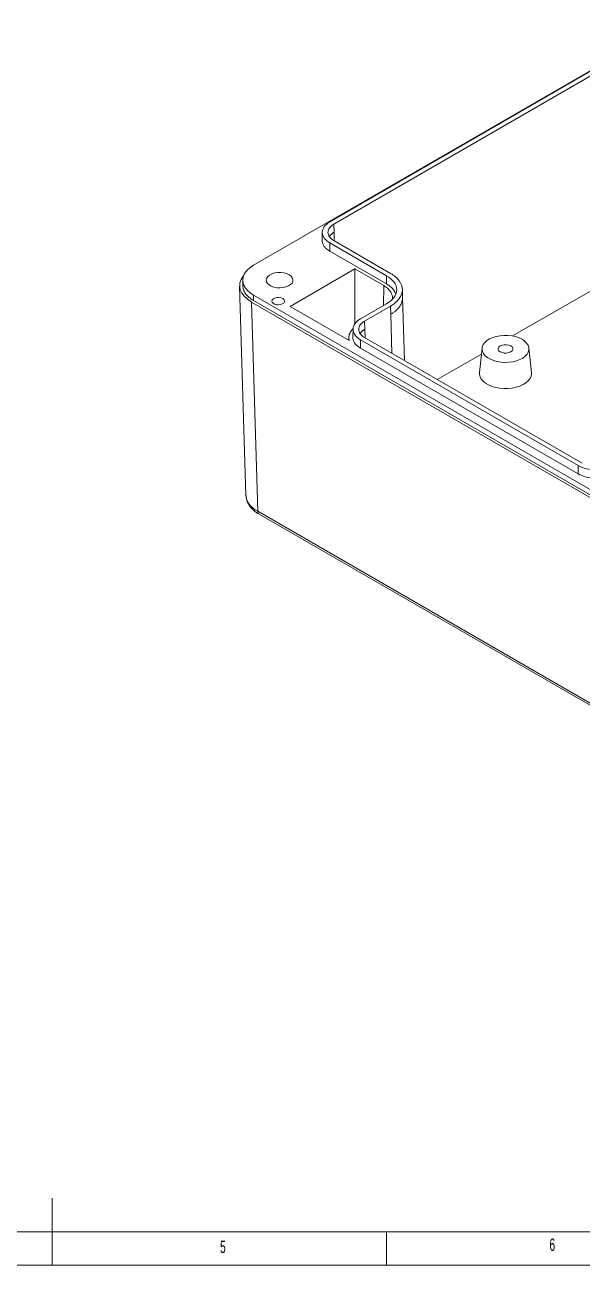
# Model space of a CAD drawing. Header units: millimetres. Extents: x 5 to 415, y 5 to 292.
# Drawn here: x 205.9 to 289.2, y 5 to 190.4 of the extents above; entities that cross this region are included whole.
import ezdxf

# ---------------------------------------------------------------- set-up
doc = ezdxf.new("R2010")
doc.units = ezdxf.units.MM
doc.layers.add('LAYER_1', color=179, linetype='Continuous', lineweight=15)
doc.styles.add('SLDTEXTSTYLE1', font='TXT', dxfattribs={"width": 0.605})

msp = doc.modelspace()

# ---------------------------------------------------------------- linework, layer by layer
at = {"color": 7, "linetype": 'Continuous', "lineweight": 15}
for p, q in [((302.336, 190.401), (240.109, 154.479)), ((293.232, 185.043), (251.512, 160.959)), ((293.832, 184.697), (252.112, 160.613)), ((252.112, 160.613), (252.13, 159.377)), ((250.378, 159.405), (250.352, 158.181)), ((251.512, 157.797), (251.494, 156.561)), ((251.512, 157.797), (259.998, 152.898)), ((252.112, 158.143), (260.598, 153.244)), ((251.494, 156.561), (259.98, 151.662)), ((255.242, 153.908), (245.554, 148.315)), ((259.556, 151.417), (255.242, 153.908)), ((255.242, 145.681), (255.242, 153.908)), ((238.498, 152.234), (238.498, 151.417)), ((259.998, 152.898), (259.98, 151.662)), ((293.85, 152.556), (278.838, 143.89)), ((238.024, 151.357), (238.97, 120.063)), ((262.373, 149.624), (262.347, 150.848)), ((239.78, 148.969), (301.982, 113.06)), ((239.78, 148.969), (240.726, 117.681)), ((240.109, 149.989), (302.336, 114.067)), ((240.109, 149.173), (240.109, 149.989)), ((240.109, 149.173), (302.336, 113.25)), ((259.998, 148.713), (256.108, 146.468)), ((260.598, 148.367), (256.708, 146.122)), ((260.598, 148.367), (260.616, 147.132)), ((262.658, 140.217), (262.372, 149.676)), ((245.554, 148.315), (254.42, 143.197)), ((254.974, 144.914), (254.948, 143.69)), ((256.708, 146.122), (256.726, 144.886)), ((254.349, 143.733), (254.344, 143.241)), ((256.108, 143.305), (256.09, 142.07)), ((256.108, 143.305), (288.636, 124.528)), ((256.708, 143.651), (289.235, 124.874)), ((256.09, 142.07), (288.617, 123.292)), ((274.167, 141.194), (267.566, 137.383)), ((274.263, 142.089), (273.871, 138.428)), ((281.656, 138.428), (281.263, 142.089)), ((288.636, 124.528), (288.617, 123.292)), ((240.726, 117.681), (301.982, 82.318)), ((240.933, 117.237), (302.189, 81.875))]:
    msp.add_line(p, q, dxfattribs=at)
at = {"color": 8, "linetype": 'Continuous', "lineweight": 15}
for p, q in [((252.13, 159.377), (252.168, 158.11)), ((259.533, 148.445), (259.556, 151.417)), ((262.366, 149.623), (262.374, 149.581)), ((260.793, 141.293), (260.616, 147.132)), ((256.726, 144.886), (256.765, 143.619))]:
    msp.add_line(p, q, dxfattribs=at)
at = {"color": 7, "linetype": 'Continuous', "lineweight": 15, "flags": 128}
for points in [[(245.413, 153.05), (245.049, 153.217), (244.628, 153.33), (244.173, 153.384), (243.709, 153.376), (243.26, 153.307), (242.852, 153.18), (242.505, 153.002), (242.238, 152.782), (242.067, 152.533), (242, 152.268), (242.04, 152.001), (242.186, 151.746), (242.43, 151.518), (242.758, 151.328), (243.153, 151.188), (243.594, 151.103), (244.057, 151.08), (244.516, 151.119), (244.948, 151.218), (245.328, 151.372), (245.637, 151.572), (245.857, 151.808), (245.978, 152.067), (245.991, 152.335), (245.897, 152.597), (245.701, 152.84), (245.413, 153.05)], [(244.458, 149.479), (244.204, 149.584), (243.904, 149.635), (243.592, 149.628), (243.3, 149.562), (243.062, 149.445), (242.902, 149.29), (242.837, 149.113), (242.876, 148.934), (243.013, 148.772), (243.235, 148.644), (243.515, 148.565), (243.826, 148.543), (244.132, 148.58), (244.401, 148.672), (244.603, 148.81), (244.716, 148.978), (244.729, 149.159), (244.64, 149.332), (244.458, 149.479)], [(280.242, 143.395), (279.788, 143.616), (279.275, 143.79), (278.718, 143.911), (278.134, 143.976), (277.54, 143.983), (276.952, 143.933), (276.387, 143.825), (275.862, 143.664), (275.391, 143.454), (274.989, 143.201), (274.666, 142.913), (274.433, 142.597), (274.295, 142.263), (274.258, 141.92), (274.321, 141.579), (274.483, 141.249), (274.739, 140.939), (275.082, 140.659), (275.503, 140.416), (275.988, 140.218), (276.525, 140.07), (277.097, 139.976), (277.689, 139.94), (278.282, 139.961), (278.861, 140.041), (279.408, 140.176), (279.907, 140.362), (280.345, 140.594), (280.709, 140.866), (280.988, 141.169), (281.174, 141.495), (281.262, 141.835), (281.25, 142.178), (281.137, 142.515), (280.927, 142.836), (280.626, 143.132), (280.242, 143.395)], [(276.985, 141.514), (277.264, 141.398), (277.591, 141.336), (277.935, 141.336), (278.262, 141.398), (278.541, 141.514), (278.743, 141.675), (278.85, 141.864), (278.85, 142.063), (278.743, 142.252), (278.541, 142.412), (278.262, 142.529), (277.935, 142.591), (277.591, 142.591), (277.264, 142.529), (276.985, 142.412), (276.783, 142.252), (276.677, 142.063), (276.677, 141.864), (276.783, 141.675), (276.985, 141.514)], [(273.871, 138.428), (273.87, 138.153), (273.958, 137.794), (274.145, 137.448), (274.426, 137.124), (274.792, 136.83), (275.236, 136.574), (275.745, 136.362), (276.307, 136.2), (276.906, 136.092), (277.528, 136.042), (278.155, 136.049), (278.772, 136.114), (279.364, 136.236), (279.913, 136.411), (280.407, 136.634), (280.833, 136.9), (281.179, 137.203), (281.437, 137.533), (281.599, 137.883), (281.662, 138.244), (281.656, 138.428)]]:
    msp.add_lwpolyline(points, dxfattribs=at)
at = {"color": 8, "linetype": 'Continuous', "lineweight": 15}
msp.add_arc((241.22, 117.641), 0.495, 175.3924, 234.64182, dxfattribs=at)
at = {"color": 7, "linetype": 'Continuous', "lineweight": 15}
msp.add_ellipse((244.025, 151.417), major_axis=(6.002, 0), ratio=0.5771119, start_param=2.716428, end_param=3.9268385, dxfattribs=at)
at = {"color": 8, "linetype": 'Continuous', "lineweight": 15}
msp.add_ellipse((244.97, 120.144), major_axis=(6.001, 0.03), ratio=0.5771607, start_param=3.1561318, end_param=3.9239326, dxfattribs=at)
at = {"color": 7, "linetype": 'Continuous', "lineweight": 15}
for points, knots in [([(251.512, 160.959), (251.156, 160.753), (250.867, 160.504), (250.478, 159.963), (250.378, 159.67), (250.378, 159.085), (250.478, 158.793), (250.867, 158.251), (251.156, 158.002), (251.512, 157.797)], [2.3563468, 2.3563468, 2.3563468, 2.3563468, 2.7489697, 2.7489697, 3.1415927, 3.1415927, 3.5342156, 3.5342156, 3.9268385, 3.9268385, 3.9268385, 3.9268385]), ([(252.112, 160.613), (251.831, 160.451), (251.607, 160.257), (251.304, 159.835), (251.225, 159.606), (251.225, 159.149), (251.304, 158.921), (251.607, 158.498), (251.831, 158.304), (252.112, 158.143)], [2.3563468, 2.3563468, 2.3563468, 2.3563468, 2.7489697, 2.7489697, 3.1415927, 3.1415927, 3.5342156, 3.5342156, 3.9268385, 3.9268385, 3.9268385, 3.9268385]), ([(250.366, 158.181), (250.361, 158.127), (250.347, 157.947), (250.438, 157.642), (250.637, 157.281), (250.969, 156.905), (251.304, 156.686), (251.494, 156.561)], [0, 0, 0, 0, 0.08977919, 0.30073813, 0.51223816, 0.72375114, 1, 1, 1, 1]), ([(252.13, 159.377), (252.09, 159.353), (252.009, 159.305), (251.899, 159.229), (251.797, 159.15), (251.704, 159.069), (251.62, 158.986), (251.544, 158.902), (251.501, 158.844), (251.48, 158.816)], [0, 0, 0, 0, 0.1482283, 0.2946659, 0.439313, 0.5821698, 0.7232365, 0.8625131, 1, 1, 1, 1]), ([(240.109, 154.479), (240.059, 154.449), (239.958, 154.39), (239.815, 154.296), (239.678, 154.2), (239.548, 154.101), (239.363, 153.948), (239.14, 153.733), (238.909, 153.451), (238.727, 153.158), (238.552, 152.755), (238.463, 152.236), (238.551, 151.717), (238.725, 151.314), (238.907, 151.02), (239.137, 150.738), (239.384, 150.499), (239.63, 150.302), (239.858, 150.14), (240.025, 150.039), (240.109, 149.989)], [0, 0, 0, 0, 0.025028, 0.0499931, 0.0749335, 0.0998877, 0.1248941, 0.1874645, 0.2500961, 0.3123427, 0.3746512, 0.4997775, 0.6242651, 0.6867756, 0.7493497, 0.8118423, 0.8743996, 0.9162537, 0.9580601, 1, 1, 1, 1]), ([(259.998, 152.898), (260.47, 152.625), (260.852, 152.296), (261.367, 151.579), (261.5, 151.192), (261.5, 150.418), (261.367, 150.032), (260.852, 149.315), (260.47, 148.985), (259.998, 148.713)], [2.3563468, 2.3563468, 2.3563468, 2.3563468, 2.7489697, 2.7489697, 3.1415927, 3.1415927, 3.5342156, 3.5342156, 3.9268385, 3.9268385, 3.9268385, 3.9268385]), ([(260.598, 153.244), (261.151, 152.924), (261.594, 152.542), (262.192, 151.708), (262.347, 151.257), (262.347, 150.354), (262.192, 149.903), (261.594, 149.069), (261.151, 148.687), (260.598, 148.367)], [2.3563468, 2.3563468, 2.3563468, 2.3563468, 2.7489697, 2.7489697, 3.1415927, 3.1415927, 3.5342156, 3.5342156, 3.9268385, 3.9268385, 3.9268385, 3.9268385]), ([(238.498, 151.417), (238.518, 151.211), (238.559, 150.796), (238.886, 150.198), (239.386, 149.64), (239.868, 149.329), (240.109, 149.173)], [0, 0, 0, 0, 0.24876121, 0.49887224, 0.7489151, 1, 1, 1, 1]), ([(260.838, 149.371), (260.853, 149.441), (260.904, 149.679), (260.809, 150.091), (260.559, 150.58), (260.143, 151.036), (259.751, 151.29), (259.556, 151.417)], [0, 0, 0, 0, 0.0937647, 0.32020733, 0.54677848, 0.77389051, 1, 1, 1, 1]), ([(259.98, 151.662), (260.172, 151.54), (260.557, 151.294), (260.986, 150.862), (261.264, 150.471), (261.338, 150.22), (261.364, 150.133)], [0, 0, 0, 0, 0.28249379, 0.56501864, 0.8490449, 1, 1, 1, 1]), ([(262.374, 149.581), (262.373, 149.536), (262.371, 149.446), (262.357, 149.312), (262.334, 149.177), (262.302, 149.043), (262.261, 148.909), (262.211, 148.776), (262.152, 148.644), (262.083, 148.513), (262.006, 148.383), (261.946, 148.298), (261.917, 148.255)], [0, 0, 0, 0, 0.0988245, 0.19791, 0.2972566, 0.3968643, 0.4967333, 0.5968636, 0.6972553, 0.7979086, 0.8988234, 1, 1, 1, 1]), ([(256.108, 146.468), (255.752, 146.262), (255.463, 146.013), (255.074, 145.471), (254.974, 145.179), (254.974, 144.594), (255.074, 144.302), (255.463, 143.76), (255.752, 143.511), (256.108, 143.305)], [2.3563468, 2.3563468, 2.3563468, 2.3563468, 2.7489697, 2.7489697, 3.1415927, 3.1415927, 3.5342156, 3.5342156, 3.9268385, 3.9268385, 3.9268385, 3.9268385]), ([(261.917, 148.255), (261.884, 148.211), (261.817, 148.121), (261.705, 147.99), (261.582, 147.86), (261.449, 147.731), (261.304, 147.605), (261.149, 147.482), (260.982, 147.361), (260.806, 147.244), (260.68, 147.169), (260.616, 147.132)], [0, 0, 0, 0, 0.1067788, 0.2146404, 0.323585, 0.4336127, 0.5447235, 0.6569176, 0.770195, 0.8845558, 1, 1, 1, 1]), ([(254.42, 143.197), (254.381, 143.405), (254.304, 143.82), (254.502, 144.444), (254.829, 144.814), (254.991, 144.998)], [0, 0, 0, 0, 0.3348901, 0.669777, 1, 1, 1, 1]), ([(256.708, 146.122), (256.428, 145.96), (256.203, 145.766), (255.9, 145.344), (255.821, 145.115), (255.821, 144.658), (255.9, 144.429), (256.203, 144.007), (256.428, 143.813), (256.708, 143.651)], [2.3563468, 2.3563468, 2.3563468, 2.3563468, 2.7489697, 2.7489697, 3.1415927, 3.1415927, 3.5342156, 3.5342156, 3.9268385, 3.9268385, 3.9268385, 3.9268385]), ([(256.726, 144.886), (256.686, 144.862), (256.605, 144.814), (256.495, 144.737), (256.393, 144.659), (256.3, 144.578), (256.216, 144.495), (256.141, 144.411), (256.097, 144.353), (256.076, 144.324)], [0, 0, 0, 0, 0.1482283, 0.2946659, 0.439313, 0.5821698, 0.7232365, 0.8625131, 1, 1, 1, 1]), ([(254.962, 143.689), (254.958, 143.636), (254.943, 143.456), (255.034, 143.151), (255.233, 142.79), (255.565, 142.414), (255.9, 142.194), (256.09, 142.07)], [0, 0, 0, 0, 0.0897791, 0.300738, 0.5122379, 0.7237507, 1, 1, 1, 1]), ([(288.636, 124.528), (288.992, 124.322), (289.424, 124.155), (290.362, 123.931), (290.868, 123.873), (291.881, 123.873), (292.388, 123.931), (293.326, 124.155), (293.758, 124.322), (294.114, 124.528)], [2.3563468, 2.3563468, 2.3563468, 2.3563468, 2.7489697, 2.7489697, 3.1415927, 3.1415927, 3.5342156, 3.5342156, 3.9268385, 3.9268385, 3.9268385, 3.9268385]), ([(288.617, 123.292), (288.976, 123.085), (289.41, 122.917), (290.355, 122.691), (290.865, 122.633), (291.885, 122.633), (292.395, 122.691), (293.339, 122.917), (293.774, 123.085), (294.132, 123.292)], [2.3563468, 2.3563468, 2.3563468, 2.3563468, 2.7489697, 2.7489697, 3.1415927, 3.1415927, 3.5342156, 3.5342156, 3.9268385, 3.9268385, 3.9268385, 3.9268385]), ([(238.972, 120.071), (238.983, 119.915), (239.006, 119.597), (239.152, 119.129), (239.376, 118.675), (239.683, 118.246), (240.069, 117.846), (240.49, 117.508), (240.799, 117.319), (240.933, 117.237)], [0, 0, 0, 0, 0.1359905, 0.2786483, 0.4228193, 0.5705994, 0.7231451, 0.8803367, 1, 1, 1, 1])]:
    msp.add_open_spline(points, degree=3, knots=knots, dxfattribs=at)
at = {"layer": 'LAYER_1'}
for p, q in [((210, 5), (210, 15)), ((10, 10), (227.8, 10)), ((227.8, 10), (402, 10)), ((260, 10), (260, 5)), ((5, 5), (414.595, 5))]:
    msp.add_line(p, q, dxfattribs=at)

# ---------------------------------------------------------------- texts
at = {"color": 7, "linetype": 'Continuous', "lineweight": 0, "char_height": 1.852, "attachment_point": 1, "style": 'SLDTEXTSTYLE1'}
for s, insert in [('5', (235.096, 8.668)), ('6', (284.349, 8.984))]:
    msp.add_mtext(s, dxfattribs=dict(at, insert=insert))

doc.saveas('drawing.dxf')
